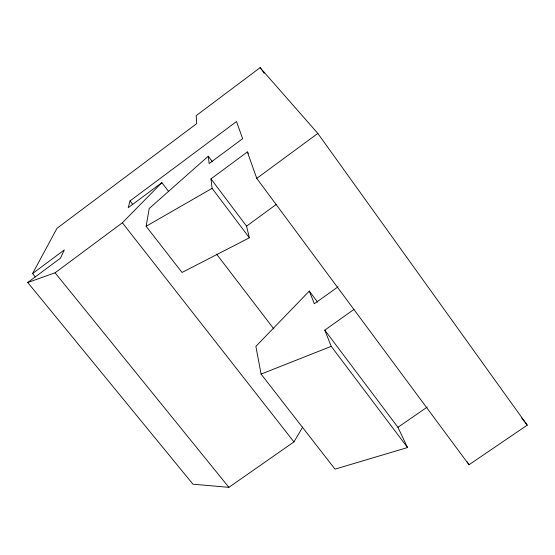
<?xml version="1.0" encoding="UTF-8"?>
<svg xmlns="http://www.w3.org/2000/svg" width="555" height="555" viewBox="0 0 555 555"><rect width="100%" height="100%" fill="white"/><g stroke="black" fill="none" stroke-linecap="round" stroke-linejoin="round"><path stroke-width="0.83" d="M248.376 153.333L247.35 151.945L210.976 178.883L246.552 226.156L249.375 237.79L182.04 272.463L146.118 226.287L149.219 208.486L208.285 156.212L212.412 161.72M208.285 156.212L209.159 163.545L242.625 138.688L236.513 121.524L130.057 200.896L128.233 207.674L161.859 182.63L168.699 191.565M35.319 276.931L32.578 273.573L57.005 228.292L196.699 123.64L196.192 115.627L260.128 67.654L317.835 133.429L527.25 425.144L469.003 464.764L256.771 178.377L247.35 151.945M32.578 273.573L64.338 249.896L60.481 258.144L27.75 282.523L192.946 484.182L228.896 487.346L293.956 441.898L302.711 427.066M317.606 302.163L309.301 291.077L255.883 346.369L261.093 374.105L335.019 469.148L407.543 447.545L397.935 427.315L324.8 330.135L354.055 309.357M27.75 282.523L55.077 272.803L122.364 222.777L161.859 182.63M256.771 178.377L317.835 133.429M246.552 226.156L276.411 204.323M338.023 286.824L314.331 303.751L309.301 291.077M397.935 427.315L427.183 407.099M146.118 226.287L212.1 188.346L210.976 178.883M261.093 374.105L331.231 346.341L407.543 447.545M55.077 272.803L228.896 487.346M122.364 222.777L293.956 441.898M130.057 200.896L132.714 204.316M521.423 417.596L527.25 425.144M216.575 254.114L273.92 329.032M212.1 188.346L249.375 237.79M260.128 67.654L264.18 73.274M467.261 461.795L469.003 464.764M324.8 330.135L331.231 346.341"/></g></svg>
